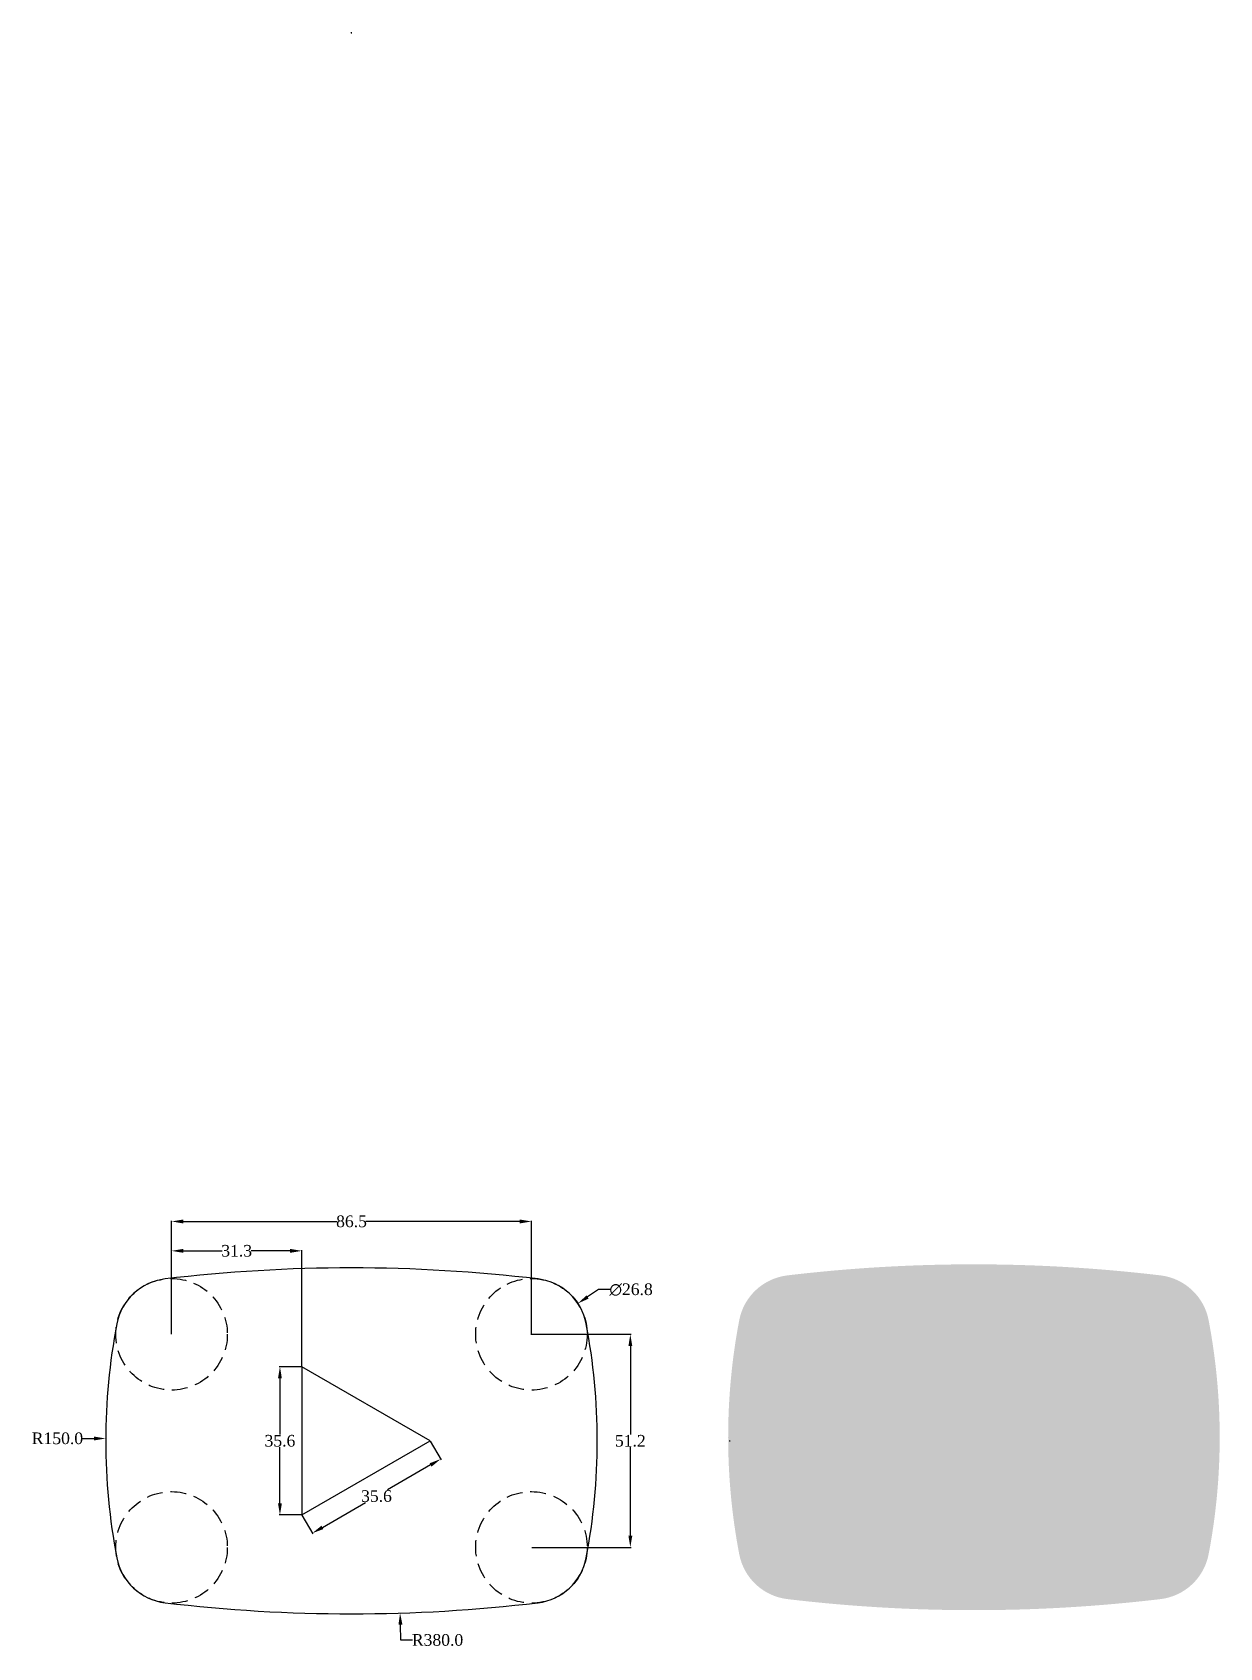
# Model space of a CAD drawing. Header units: millimetres. Extents: x 1297 to 1583, y 771 to 1159.
import ezdxf

# ---------------------------------------------------------------- set-up
doc = ezdxf.new("R2010")
doc.units = ezdxf.units.MM
doc.header["$LTSCALE"] = 0.3
doc.linetypes.add('DASHED', pattern=[19.05, 12.7, -6.35])
doc.styles.get("Standard").update_dxf_attribs({"font": 'times.ttf'})
doc.dimstyles.get("Standard").update_dxf_attribs({"dimtxt": 2.8, "dimasz": 2.8, "dimexe": 0.18, "dimexo": 0.0625, "dimgap": 0.09, "dimtad": 0, "dimtih": 1, "dimtoh": 1, "dimdec": 1, "dimzin": 0, "dimdsep": 46, "dimtxsty": 'Standard', "dimcen": 0.09, "dimadec": 0, "dimazin": 0, "dimtfac": 1, "dimtdec": 1, "dimtofl": 0, "dimtmove": 0, "dimatfit": 3, "dimfxl": 1, "dimtolj": 1, "dimtzin": 0, "dimarcsym": 0})

# ---------------------------------------------------------------- blocks, each defined once
blk = doc.blocks.new('*D14')
at = {"color": 0, "lineweight": -2, "transparency": 16777216}
for p, q in [((1392.95, 820.78), (1395.55, 816.28)), ((1393.03, 815.04), (1382.67, 809.06)), ((1367.05, 800.04), (1377.41, 806.02)), ((1362.12, 802.98), (1364.72, 798.48))]:
    blk.add_line(p, q, dxfattribs=at)
at = {"color": 0, "transparency": 16777216}
for points in [[(1392.8, 815.44), (1393.27, 814.63), (1395.46, 816.44)], [(1366.82, 800.44), (1367.29, 799.63), (1364.63, 798.64)]]:
    blk.add_solid(points, dxfattribs=at)
at = {"layer": 'Defpoints', "color": 0, "transparency": 16777216}
for p in [(1392.92, 820.83), (1395.46, 816.44), (1362.09, 803.03)]:
    blk.add_point(p, dxfattribs=at)
at = {"color": 0, "transparency": 16777216, "insert": (1380.04, 807.54), "char_height": 2.8, "attachment_point": 5}
blk.add_mtext('\\A1;35.6', dxfattribs=at)
blk = doc.blocks.new('*D15')
at = {"color": 0, "lineweight": -2, "transparency": 16777216}
for p, q in [((1362.03, 838.63), (1356.66, 838.63)), ((1356.84, 835.83), (1356.84, 822.35)), ((1356.84, 805.83), (1356.84, 819.31)), ((1362.03, 803.03), (1356.66, 803.03))]:
    blk.add_line(p, q, dxfattribs=at)
at = {"color": 0, "transparency": 16777216}
for points in [[(1356.37, 835.83), (1357.3, 835.83), (1356.84, 838.63)], [(1356.37, 805.83), (1357.3, 805.83), (1356.84, 803.03)]]:
    blk.add_solid(points, dxfattribs=at)
at = {"layer": 'Defpoints', "color": 0, "transparency": 16777216}
for p in [(1362.09, 838.63), (1356.84, 803.03), (1362.09, 803.03)]:
    blk.add_point(p, dxfattribs=at)
at = {"color": 0, "transparency": 16777216, "insert": (1356.84, 820.83), "char_height": 2.8, "attachment_point": 5}
blk.add_mtext('\\A1;35.6', dxfattribs=at)
blk = doc.blocks.new('*D16')
at = {"color": 0, "lineweight": -2, "transparency": 16777216}
for p, q in [((1330.79, 846.49), (1330.79, 866.67)), ((1333.59, 866.49), (1342.99, 866.49)), ((1359.29, 866.49), (1349.89, 866.49)), ((1362.09, 838.69), (1362.09, 866.67))]:
    blk.add_line(p, q, dxfattribs=at)
at = {"color": 0, "transparency": 16777216}
for points in [[(1333.59, 866.96), (1333.59, 866.03), (1330.79, 866.49)], [(1359.29, 866.96), (1359.29, 866.03), (1362.09, 866.49)]]:
    blk.add_solid(points, dxfattribs=at)
at = {"layer": 'Defpoints', "color": 0, "transparency": 16777216}
for p in [(1362.09, 866.49), (1330.79, 846.43), (1362.09, 838.63)]:
    blk.add_point(p, dxfattribs=at)
at = {"color": 0, "transparency": 16777216, "insert": (1346.44, 866.49), "char_height": 2.8, "attachment_point": 5}
blk.add_mtext('\\A1;31.3', dxfattribs=at)
blk = doc.blocks.new('*D17')
at = {"color": 0, "lineweight": -2, "transparency": 16777216}
for p, q in [((1330.79, 846.49), (1330.79, 873.74)), ((1333.59, 873.56), (1370.6, 873.56)), ((1414.49, 873.56), (1377.49, 873.56)), ((1417.29, 846.49), (1417.29, 873.74))]:
    blk.add_line(p, q, dxfattribs=at)
at = {"color": 0, "transparency": 16777216}
for points in [[(1333.59, 874.03), (1333.59, 873.09), (1330.79, 873.56)], [(1414.49, 874.03), (1414.49, 873.09), (1417.29, 873.56)]]:
    blk.add_solid(points, dxfattribs=at)
at = {"layer": 'Defpoints', "color": 0, "transparency": 16777216}
for p in [(1417.29, 873.56), (1330.79, 846.43), (1417.29, 846.43)]:
    blk.add_point(p, dxfattribs=at)
at = {"color": 0, "transparency": 16777216, "insert": (1374.04, 873.56), "char_height": 2.8, "attachment_point": 5}
blk.add_mtext('\\A1;86.5', dxfattribs=at)
blk = doc.blocks.new('*D18')
at = {"color": 0, "lineweight": -2, "transparency": 16777216}
for p, q in [((1417.35, 846.43), (1441.24, 846.43)), ((1441.06, 843.63), (1441.06, 822.35)), ((1441.06, 798.03), (1441.06, 819.31)), ((1417.35, 795.23), (1441.24, 795.23))]:
    blk.add_line(p, q, dxfattribs=at)
at = {"color": 0, "transparency": 16777216}
for points in [[(1440.6, 843.63), (1441.53, 843.63), (1441.06, 846.43)], [(1440.6, 798.03), (1441.53, 798.03), (1441.06, 795.23)]]:
    blk.add_solid(points, dxfattribs=at)
at = {"layer": 'Defpoints', "color": 0, "transparency": 16777216}
for p in [(1417.29, 846.43), (1417.29, 795.23), (1441.06, 795.23)]:
    blk.add_point(p, dxfattribs=at)
at = {"color": 0, "transparency": 16777216, "insert": (1441.06, 820.83), "char_height": 2.8, "attachment_point": 5}
blk.add_mtext('\\A1;51.2', dxfattribs=at)
blk = doc.blocks.new('*D19')
at = {"color": 0, "lineweight": -2, "transparency": 16777216}
for p, q in [((1433.43, 857.17), (1430.78, 855.41)), ((1436.23, 857.17), (1433.43, 857.17)), ((1417.2, 846.43), (1417.38, 846.43)), ((1417.29, 846.34), (1417.29, 846.52))]:
    blk.add_line(p, q, dxfattribs=at)
at = {"color": 0, "transparency": 16777216}
blk.add_solid([(1430.52, 855.79), (1431.04, 855.02), (1428.45, 853.85)], dxfattribs=at)
at = {"layer": 'Defpoints', "color": 0, "transparency": 16777216}
for p in [(1428.45, 853.85), (1406.14, 839.01)]:
    blk.add_point(p, dxfattribs=at)
at = {"color": 0, "transparency": 16777216, "insert": (1441.24, 857.17), "char_height": 2.8, "attachment_point": 5}
blk.add_mtext('\\A1;∅26.8', dxfattribs=at)
blk = doc.blocks.new('*D21')
at = {"color": 0, "lineweight": -2, "transparency": 16777216}
for p, q in [((1373.95, 1159.27), (1374.13, 1159.27)), ((1374.04, 1159.18), (1374.04, 1159.36)), ((1385.91, 772.95), (1385.8, 776.65)), ((1388.71, 772.95), (1385.91, 772.95))]:
    blk.add_line(p, q, dxfattribs=at)
at = {"color": 0, "transparency": 16777216}
blk.add_solid([(1386.27, 776.67), (1385.33, 776.64), (1385.71, 779.45)], dxfattribs=at)
at = {"layer": 'Defpoints', "color": 0, "transparency": 16777216}
for p in [(1374.04, 1159.27), (1385.71, 779.45)]:
    blk.add_point(p, dxfattribs=at)
at = {"color": 0, "transparency": 16777216, "insert": (1394.72, 772.95), "char_height": 2.8, "attachment_point": 5}
blk.add_mtext('\\A1;R380.0', dxfattribs=at)
blk = doc.blocks.new('*D25')
at = {"color": 0, "lineweight": -2, "transparency": 16777216}
for p, q in [((1309.37, 821.41), (1312.17, 821.4)), ((1464.88, 820.83), (1465.06, 820.83)), ((1464.97, 820.74), (1464.97, 820.92))]:
    blk.add_line(p, q, dxfattribs=at)
at = {"color": 0, "transparency": 16777216}
blk.add_solid([(1312.17, 821.86), (1312.17, 820.93), (1314.97, 821.39)], dxfattribs=at)
at = {"layer": 'Defpoints', "color": 0, "transparency": 16777216}
for p in [(1314.97, 821.39), (1464.97, 820.83)]:
    blk.add_point(p, dxfattribs=at)
at = {"color": 0, "transparency": 16777216, "insert": (1303.36, 821.41), "char_height": 2.8, "attachment_point": 5}
blk.add_mtext('\\A1;R150.0', dxfattribs=at)

msp = doc.modelspace()

# ---------------------------------------------------------------- hatches: boundary and pattern name
h = msp.add_hatch(color=1)
h.dxf.hatch_style = 1
h.paths.add_polyline_path([(1580.06, 849.81, 0.326962), (1568.48, 860.6, 0.059195), (1478.82, 860.6, 0.326962), (1467.23, 849.81, 0.094542), (1467.23, 793.59, 0.326962), (1478.82, 782.79, 0.059195), (1568.48, 782.79, 0.326962), (1580.06, 793.59, 0.094542)])
h.paths.add_polyline_path([(1511.7, 839.5), (1542.53, 821.7), (1511.7, 803.9)], flags=16)
h = msp.add_hatch(color=7)
h.dxf.hatch_style = 1
h.paths.add_polyline_path([(1511.7, 839.5), (1511.7, 803.9), (1542.53, 821.7)])

# ---------------------------------------------------------------- linework, layer by layer
msp.add_lwpolyline([(1430.45, 848.94, 0.326962), (1418.87, 859.74, 0.059195), (1329.21, 859.74, 0.326962), (1317.63, 848.94, 0.094542), (1317.63, 792.72, 0.326962), (1329.21, 781.92, 0.059195), (1418.87, 781.92, 0.326962), (1430.45, 792.72, 0.094542)], format="xyb", close=True)
msp.add_lwpolyline([(1362.09, 803.03), (1392.92, 820.83), (1362.09, 838.63)], close=True)
at = {"linetype": 'DASHED'}
for centre in [(1330.79, 846.43), (1417.29, 846.43), (1330.79, 795.23), (1417.29, 795.23)]:
    msp.add_circle(centre, 13.4, dxfattribs=at)

# ---------------------------------------------------------------- dimensions: what is measured, and where the dimension line sits
dim = msp.add_radius_dim(center=(1374.04, 1159.27), mpoint=(1385.71, 779.45), dimstyle='Standard')
dim.commit()
dim.dimension.update_dxf_attribs({"geometry": '*D21', "text_midpoint": (1394.72, 772.95), "dimtype": 164})
for base, p2, picture, middle in [((1417.29, 873.56), (1417.29, 846.43), '*D17', (1374.04, 873.56)), ((1362.09, 866.49), (1362.09, 838.63), '*D16', (1346.44, 866.49))]:
    dim = msp.add_linear_dim(base=base, p1=(1330.79, 846.43), p2=p2, dimstyle='Standard')
    dim.commit()
    dim.dimension.update_dxf_attribs({"geometry": picture, "text_midpoint": middle})
dim = msp.add_diameter_dim_2p(p1=(1406.14, 839.01), p2=(1428.45, 853.85), dimstyle='Standard')
dim.commit()
dim.dimension.update_dxf_attribs({"geometry": '*D19', "text_midpoint": (1441.24, 857.17), "dimtype": 163})
dim = msp.add_linear_dim(base=(1441.06, 795.23), p1=(1417.29, 846.43), p2=(1417.29, 795.23), angle=90, dimstyle='Standard')
dim.commit()
dim.dimension.update_dxf_attribs({"geometry": '*D18', "text_midpoint": (1441.06, 820.83)})
for p1, p2, distance, picture, middle in [((1362.09, 838.63), (1362.09, 803.03), -5.26, '*D15', (1356.84, 820.83)), ((1362.09, 803.03), (1392.92, 820.83), -5.07, '*D14', (1380.04, 807.54))]:
    dim = msp.add_aligned_dim(p1=p1, p2=p2, distance=distance, dimstyle='Standard')
    dim.commit()
    dim.dimension.update_dxf_attribs({"geometry": picture, "text_midpoint": middle})
dim = msp.add_radius_dim(center=(1464.97, 820.83), mpoint=(1314.97, 821.39), dimstyle='Standard')
dim.commit()
dim.dimension.update_dxf_attribs({"geometry": '*D25', "text_midpoint": (1303.36, 821.41)})

doc.saveas('drawing.dxf')
